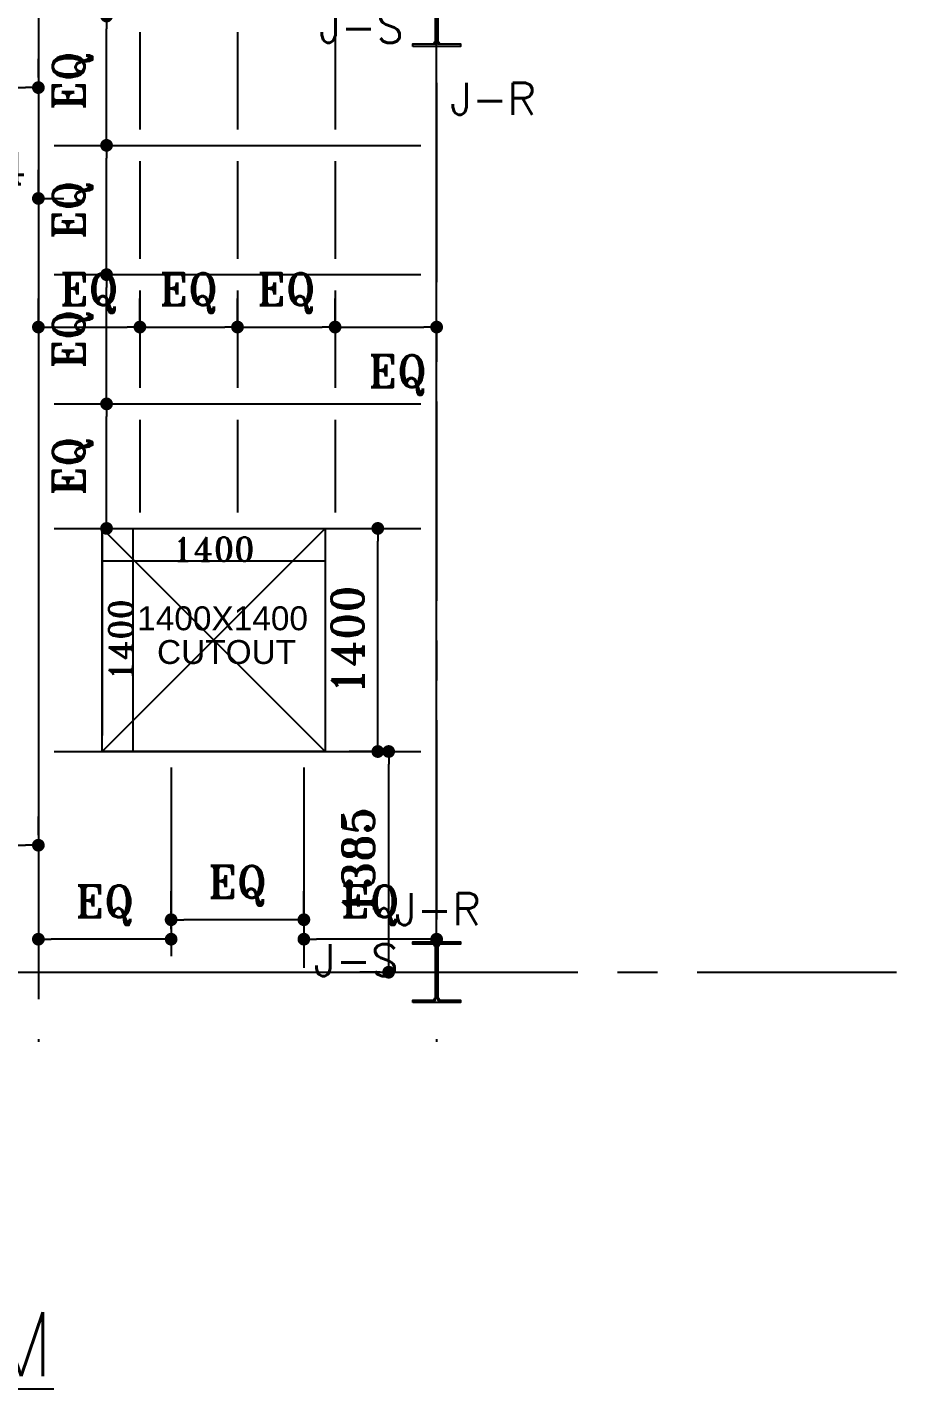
# Model space of a CAD drawing. Header units: inches. Extents: x 1387 to 2676, y -3554 to -2136.
# Drawn here: x 2608.38 to 2613.86, y -2655.1 to -2646.56 of the extents above; entities that cross this region are included whole.
import ezdxf
from ezdxf.enums import TextEntityAlignment as Align

# ---------------------------------------------------------------- set-up
doc = ezdxf.new("R2010")
doc.units = ezdxf.units.IN
doc.header["$MEASUREMENT"] = 0
doc.linetypes.add('CENTER', pattern=[2, 1.25, -0.25, 0.25, -0.25])
for name, color, linetype in [('3G', 3, 'Continuous'), ('A-TEXT', 7, 'Continuous'), ('AA-IPE300', 27, 'Continuous'), ('AA_CUT OUT', 250, 'Continuous'), ('AXE', 1, 'CENTER'), ('DIM', 8, 'Continuous'), ('MEMBER TEXT', 7, 'Continuous'), ('Pich', 2, 'Continuous'), ('UPN100', 1, 'Continuous')]:
    doc.layers.add(name, color=color, linetype=linetype)
doc.styles.add('ROMANS', font='ROMANS')
doc.styles.add('ROMANT', font='romant')
doc.styles.get("Standard").update_dxf_attribs({"font": 'arial.ttf'})
doc.dimstyles.new('Copy of 1-100', dxfattribs={"dimtxt": 0.2, "dimasz": 0.08, "dimexe": 0.18, "dimexo": 0.0625, "dimgap": 0.09, "dimtad": 1, "dimdec": 0, "dimlfac": 1000, "dimdsep": 46, "dimtxsty": 'ROMANT', "dimblk": 'DOT', "dimcen": 0.09, "dimclrd": 1, "dimclre": 1, "dimclrt": 3, "dimadec": 0, "dimazin": 0, "dimtfac": 1, "dimtdec": 0, "dimtix": 1, "dimtofl": 0, "dimtmove": 2, "dimatfit": 3, "dimldrblk": 'DOT', "dimfxl": 1, "dimtolj": 1, "dimarcsym": 0})

# ---------------------------------------------------------------- blocks, each defined once
blk = doc.blocks.new('DOT')
at = {"layer": 'DIM', "color": 0, "linetype": 'ByBlock'}
blk.add_line((-0.5, 0), (-1, 0), dxfattribs=at)
at = {"layer": 'DIM', "color": 0, "linetype": 'ByBlock', "const_width": 0.5}
blk.add_lwpolyline([(-0.25, 0, 1), (0.25, 0, 1)], format="xyb", close=True, dxfattribs=at)
blk = doc.blocks.new('*D2548')
at = {"color": 1, "lineweight": -2, "transparency": 16777216}
for p, q in [((-2099.8, 2784.8), (-2099.8, 2579.5)), ((-699.8, 2784.8), (-699.8, 2579.5)), ((-699.9, 2579.6), (-2099.7, 2579.6))]:
    blk.add_line(p, q, dxfattribs=at)
at = {"layer": 'Defpoints', "color": 0, "transparency": 16777216}
for p in [(-2099.8, 2784.9), (-699.8, 2784.9), (-2099.8, 2579.6)]:
    blk.add_point(p, dxfattribs=at)
at = {"color": 1, "lineweight": -2, "transparency": 16777216, "xscale": 0.08, "yscale": 0.08, "zscale": 0.08, "rotation": 180}
blk.add_blockref('DOT', (-2099.8, 2579.6), dxfattribs=at)
at = {"color": 1, "lineweight": -2, "transparency": 16777216, "xscale": 0.08, "yscale": 0.08, "zscale": 0.08}
blk.add_blockref('DOT', (-699.8, 2579.6), dxfattribs=at)
at = {"color": 3, "transparency": 16777216, "insert": (-1399.8, 2654.7), "char_height": 150, "attachment_point": 5, "style": 'ROMANT'}
blk.add_mtext('\\A1;1400', dxfattribs=at)
blk = doc.blocks.new('_Dot')
at = {"layer": 'DIM', "color": 0, "lineweight": -2}
blk.add_line((-0.5, 0), (-1, 0), dxfattribs=at)
at = {"layer": 'DIM', "color": 0, "const_width": 0.5}
blk.add_lwpolyline([(-0.25, 0, 1), (0.25, 0, 1)], format="xyb", close=True, dxfattribs=at)
blk = doc.blocks.new('*D2547')
at = {"color": 1, "lineweight": -2, "transparency": 16777216}
for p, q in [((-2099.7, 2784.9), (-1906.6, 2784.9)), ((-1906.8, 2784.8), (-1906.8, 1385)), ((-2099.7, 1384.9), (-1906.6, 1384.9))]:
    blk.add_line(p, q, dxfattribs=at)
at = {"layer": 'Defpoints', "color": 0, "transparency": 16777216}
for p in [(-2099.8, 2784.9), (-2099.8, 1384.9), (-1906.8, 1384.9)]:
    blk.add_point(p, dxfattribs=at)
at = {"color": 1, "lineweight": -2, "transparency": 16777216, "xscale": 0.08, "yscale": 0.08, "zscale": 0.08}
for p, rotation in [((-1906.8, 2784.9), 90), ((-1906.8, 1384.9), 270)]:
    blk.add_blockref('DOT', p, dxfattribs=dict(at, rotation=rotation))
at = {"color": 3, "transparency": 16777216, "insert": (-1981.9, 2084.9), "char_height": 150, "attachment_point": 5, "rotation": 90, "style": 'ROMANT'}
blk.add_mtext('\\A1;1400', dxfattribs=at)
blk = doc.blocks.new('*D2399')
at = {"layer": 'Defpoints', "color": 0, "transparency": 16777216}
for p in [(2607.7854, -2647.6351), (2607.7854, -2647.6771), (2608.4498, -2647.6771)]:
    blk.add_point(p, dxfattribs=at)
at = {"layer": 'Pich', "color": 1, "lineweight": -2, "transparency": 16777216}
for p, q in [((2607.7854, -2647.6146), (2607.7854, -2647.4551)), ((2608.4498, -2647.6146), (2608.4498, -2647.4551)), ((2607.7054, -2647.6351), (2607.6254, -2647.6351)), ((2608.5298, -2647.6351), (2608.6098, -2647.6351))]:
    blk.add_line(p, q, dxfattribs=at)
at = {"layer": 'Pich', "color": 1, "lineweight": -2, "transparency": 16777216, "xscale": 0.08, "yscale": 0.08, "zscale": 0.08}
blk.add_blockref('DOT', (2607.7854, -2647.6351), dxfattribs=at)
at = {"layer": 'Pich', "color": 1, "lineweight": -2, "transparency": 16777216, "xscale": 0.08, "yscale": 0.08, "zscale": 0.08, "rotation": 180}
blk.add_blockref('DOT', (2608.4498, -2647.6351), dxfattribs=at)
at = {"layer": 'Pich', "color": 3, "transparency": 16777216, "insert": (2608.1176, -2647.4451), "char_height": 0.2, "attachment_point": 5, "style": 'ROMANT'}
blk.add_mtext('\\A1;664', dxfattribs=at)
blk = doc.blocks.new('*D2401')
at = {"layer": 'Defpoints', "color": 0, "transparency": 16777216}
for p in [(2610.6487, -2651.1058), (2610.657, -2651.1058), (2610.657, -2652.4907)]:
    blk.add_point(p, dxfattribs=at)
at = {"layer": 'Pich', "color": 1, "lineweight": -2, "transparency": 16777216}
for p, q in [((2610.5945, -2651.1058), (2610.4687, -2651.1058)), ((2610.6487, -2652.4107), (2610.6487, -2651.1858)), ((2610.5945, -2652.4907), (2610.4687, -2652.4907))]:
    blk.add_line(p, q, dxfattribs=at)
at = {"layer": 'Pich', "color": 1, "lineweight": -2, "transparency": 16777216, "xscale": 0.08, "yscale": 0.08, "zscale": 0.08}
for p, rotation in [((2610.6487, -2651.1058), 90), ((2610.6487, -2652.4907), 270)]:
    blk.add_blockref('DOT', p, dxfattribs=dict(at, rotation=rotation))
at = {"layer": 'Pich', "color": 3, "transparency": 16777216, "insert": (2610.4587, -2651.7982), "char_height": 0.2, "attachment_point": 5, "rotation": 90, "style": 'ROMANT'}
blk.add_mtext('\\A1;1385', dxfattribs=at)
blk = doc.blocks.new('*D2402')
at = {"layer": 'Defpoints', "color": 0, "transparency": 16777216}
for p in [(2610.5804, -2649.7058), (2610.5804, -2649.7058), (2610.657, -2651.1058)]:
    blk.add_point(p, dxfattribs=at)
at = {"layer": 'Pich', "color": 1, "lineweight": -2, "transparency": 16777216}
for p, q in [((2610.6429, -2649.7058), (2610.7604, -2649.7058)), ((2610.5804, -2651.0258), (2610.5804, -2649.7858)), ((2610.5945, -2651.1058), (2610.4004, -2651.1058))]:
    blk.add_line(p, q, dxfattribs=at)
at = {"layer": 'Pich', "color": 1, "lineweight": -2, "transparency": 16777216, "xscale": 0.08, "yscale": 0.08, "zscale": 0.08}
for p, rotation in [((2610.5804, -2649.7058), 90), ((2610.5804, -2651.1058), 270)]:
    blk.add_blockref('DOT', p, dxfattribs=dict(at, rotation=rotation))
at = {"layer": 'Pich', "color": 3, "transparency": 16777216, "insert": (2610.3904, -2650.4058), "char_height": 0.2, "attachment_point": 5, "rotation": 90, "style": 'ROMANT'}
blk.add_mtext('\\A1;1400', dxfattribs=at)
blk = doc.blocks.new('*D2403')
at = {"layer": 'Defpoints', "color": 0, "transparency": 16777216}
for p in [(2608.802, -2648.9244), (2608.8779, -2648.9244), (2608.8779, -2649.7058)]:
    blk.add_point(p, dxfattribs=at)
at = {"layer": 'Pich', "color": 1, "lineweight": -2, "transparency": 16777216}
for p, q in [((2608.8645, -2648.9244), (2609.0579, -2648.9244)), ((2608.8779, -2649.6258), (2608.8779, -2649.0044)), ((2608.9404, -2649.7058), (2609.0579, -2649.7058))]:
    blk.add_line(p, q, dxfattribs=at)
at = {"layer": 'Pich', "color": 1, "lineweight": -2, "transparency": 16777216, "xscale": 0.08, "yscale": 0.08, "zscale": 0.08}
for p, rotation in [((2608.8779, -2648.9244), 90), ((2608.8779, -2649.7058), 270)]:
    blk.add_blockref('DOT', p, dxfattribs=dict(at, rotation=rotation))
at = {"layer": 'Pich', "color": 3, "transparency": 16777216, "insert": (2608.6641, -2649.3151), "char_height": 0.2, "attachment_point": 5, "rotation": 90, "style": 'ROMANT'}
blk.add_mtext('\\A1;EQ', dxfattribs=at)
blk = doc.blocks.new('*D2404')
at = {"layer": 'Defpoints', "color": 0, "transparency": 16777216}
for p in [(2608.802, -2648.1132), (2608.8779, -2648.1132), (2608.8779, -2648.9244)]:
    blk.add_point(p, dxfattribs=at)
at = {"layer": 'Pich', "color": 1, "lineweight": -2, "transparency": 16777216}
for p, q in [((2608.8645, -2648.1132), (2609.0579, -2648.1132)), ((2608.8779, -2648.8444), (2608.8779, -2648.1932)), ((2608.9404, -2648.9244), (2609.0579, -2648.9244))]:
    blk.add_line(p, q, dxfattribs=at)
at = {"layer": 'Pich', "color": 1, "lineweight": -2, "transparency": 16777216, "xscale": 0.08, "yscale": 0.08, "zscale": 0.08}
for p, rotation in [((2608.8779, -2648.1132), 90), ((2608.8779, -2648.9244), 270)]:
    blk.add_blockref('DOT', p, dxfattribs=dict(at, rotation=rotation))
at = {"layer": 'Pich', "color": 3, "transparency": 16777216, "insert": (2608.6641, -2648.5188), "char_height": 0.2, "attachment_point": 5, "rotation": 90, "style": 'ROMANT'}
blk.add_mtext('\\A1;EQ', dxfattribs=at)
blk = doc.blocks.new('*D2405')
at = {"layer": 'Defpoints', "color": 0, "transparency": 16777216}
for p in [(2608.802, -2647.3019), (2608.8779, -2647.3019), (2608.8779, -2648.1132)]:
    blk.add_point(p, dxfattribs=at)
at = {"layer": 'Pich', "color": 1, "lineweight": -2, "transparency": 16777216}
for p, q in [((2608.8645, -2647.3019), (2609.0579, -2647.3019)), ((2608.8779, -2648.0332), (2608.8779, -2647.3819)), ((2608.9404, -2648.1132), (2609.0579, -2648.1132))]:
    blk.add_line(p, q, dxfattribs=at)
at = {"layer": 'Pich', "color": 1, "lineweight": -2, "transparency": 16777216, "xscale": 0.08, "yscale": 0.08, "zscale": 0.08}
for p, rotation in [((2608.8779, -2647.3019), 90), ((2608.8779, -2648.1132), 270)]:
    blk.add_blockref('DOT', p, dxfattribs=dict(at, rotation=rotation))
at = {"layer": 'Pich', "color": 3, "transparency": 16777216, "insert": (2608.6641, -2647.7076), "char_height": 0.2, "attachment_point": 5, "rotation": 90, "style": 'ROMANT'}
blk.add_mtext('\\A1;EQ', dxfattribs=at)
blk = doc.blocks.new('*D2406')
at = {"layer": 'Defpoints', "color": 0, "transparency": 16777216}
for p in [(2608.802, -2646.4907), (2608.8779, -2646.4907), (2608.8779, -2647.3019)]:
    blk.add_point(p, dxfattribs=at)
at = {"layer": 'Pich', "color": 1, "lineweight": -2, "transparency": 16777216}
for p, q in [((2608.8645, -2646.4907), (2609.0579, -2646.4907)), ((2608.8779, -2647.2219), (2608.8779, -2646.5707)), ((2608.9404, -2647.3019), (2609.0579, -2647.3019))]:
    blk.add_line(p, q, dxfattribs=at)
at = {"layer": 'Pich', "color": 1, "lineweight": -2, "transparency": 16777216, "xscale": 0.08, "yscale": 0.08, "zscale": 0.08}
for p, rotation in [((2608.8779, -2646.4907), 90), ((2608.8779, -2647.3019), 270)]:
    blk.add_blockref('DOT', p, dxfattribs=dict(at, rotation=rotation))
at = {"layer": 'Pich', "color": 3, "transparency": 16777216, "insert": (2608.6641, -2646.8963), "char_height": 0.2, "attachment_point": 5, "rotation": 90, "style": 'ROMANT'}
blk.add_mtext('\\A1;EQ', dxfattribs=at)
blk = doc.blocks.new('*D2407')
at = {"layer": 'Defpoints', "color": 0, "transparency": 16777216}
for p in [(2610.1165, -2652.2169), (2610.9498, -2652.2169), (2610.1165, -2652.2837)]:
    blk.add_point(p, dxfattribs=at)
at = {"layer": 'Pich', "color": 1, "lineweight": -2, "transparency": 16777216}
for p, q in [((2610.1165, -2652.2794), (2610.1165, -2652.4637)), ((2610.8698, -2652.2837), (2610.1965, -2652.2837)), ((2610.9498, -2652.2794), (2610.9498, -2652.4637))]:
    blk.add_line(p, q, dxfattribs=at)
at = {"layer": 'Pich', "color": 1, "lineweight": -2, "transparency": 16777216, "xscale": 0.08, "yscale": 0.08, "zscale": 0.08, "rotation": 180}
blk.add_blockref('DOT', (2610.1165, -2652.2837), dxfattribs=at)
at = {"layer": 'Pich', "color": 1, "lineweight": -2, "transparency": 16777216, "xscale": 0.08, "yscale": 0.08, "zscale": 0.08}
blk.add_blockref('DOT', (2610.9498, -2652.2837), dxfattribs=at)
at = {"layer": 'Pich', "color": 3, "transparency": 16777216, "insert": (2610.5332, -2652.0699), "char_height": 0.2, "attachment_point": 5, "style": 'ROMANT'}
blk.add_mtext('\\A1;EQ', dxfattribs=at)
blk = doc.blocks.new('*D2408')
at = {"layer": 'Defpoints', "color": 0, "transparency": 16777216}
for p in [(2609.2832, -2652.1614), (2609.2832, -2652.1614), (2610.1165, -2652.2169)]:
    blk.add_point(p, dxfattribs=at)
at = {"layer": 'Pich', "color": 1, "lineweight": -2, "transparency": 16777216}
for p, q in [((2609.2832, -2652.0989), (2609.2832, -2651.9814)), ((2610.1165, -2652.1544), (2610.1165, -2651.9814)), ((2610.0365, -2652.1614), (2609.3632, -2652.1614))]:
    blk.add_line(p, q, dxfattribs=at)
at = {"layer": 'Pich', "color": 1, "lineweight": -2, "transparency": 16777216, "xscale": 0.08, "yscale": 0.08, "zscale": 0.08, "rotation": 180}
blk.add_blockref('DOT', (2609.2832, -2652.1614), dxfattribs=at)
at = {"layer": 'Pich', "color": 1, "lineweight": -2, "transparency": 16777216, "xscale": 0.08, "yscale": 0.08, "zscale": 0.08}
blk.add_blockref('DOT', (2610.1165, -2652.1614), dxfattribs=at)
at = {"layer": 'Pich', "color": 3, "transparency": 16777216, "insert": (2609.6998, -2651.9476), "char_height": 0.2, "attachment_point": 5, "style": 'ROMANT'}
blk.add_mtext('\\A1;EQ', dxfattribs=at)
blk = doc.blocks.new('*D2409')
at = {"layer": 'Defpoints', "color": 0, "transparency": 16777216}
for p in [(2608.4498, -2652.2173), (2608.4498, -2652.2837), (2609.2832, -2652.2837)]:
    blk.add_point(p, dxfattribs=at)
at = {"layer": 'Pich', "color": 1, "lineweight": -2, "transparency": 16777216}
for p, q in [((2609.2832, -2652.2212), (2609.2832, -2652.1037)), ((2608.4498, -2652.2798), (2608.4498, -2652.4637)), ((2609.2032, -2652.2837), (2608.5298, -2652.2837))]:
    blk.add_line(p, q, dxfattribs=at)
at = {"layer": 'Pich', "color": 1, "lineweight": -2, "transparency": 16777216, "xscale": 0.08, "yscale": 0.08, "zscale": 0.08, "rotation": 180}
blk.add_blockref('DOT', (2608.4498, -2652.2837), dxfattribs=at)
at = {"layer": 'Pich', "color": 1, "lineweight": -2, "transparency": 16777216, "xscale": 0.08, "yscale": 0.08, "zscale": 0.08}
blk.add_blockref('DOT', (2609.2832, -2652.2837), dxfattribs=at)
at = {"layer": 'Pich', "color": 3, "transparency": 16777216, "insert": (2608.8665, -2652.0699), "char_height": 0.2, "attachment_point": 5, "style": 'ROMANT'}
blk.add_mtext('\\A1;EQ', dxfattribs=at)
blk = doc.blocks.new('*D2488')
at = {"layer": 'Defpoints', "color": 0, "transparency": 16777216}
for p in [(2607.3998, -2651.6939), (2608.4498, -2651.6939), (2608.4498, -2651.6939)]:
    blk.add_point(p, dxfattribs=at)
at = {"layer": 'Pich', "color": 1, "lineweight": -2, "transparency": 16777216}
for p, q in [((2607.3998, -2651.6314), (2607.3998, -2651.5139)), ((2608.4498, -2651.6314), (2608.4498, -2651.5139)), ((2607.4798, -2651.6939), (2608.3698, -2651.6939))]:
    blk.add_line(p, q, dxfattribs=at)
at = {"layer": 'Pich', "color": 1, "lineweight": -2, "transparency": 16777216, "xscale": 0.08, "yscale": 0.08, "zscale": 0.08, "rotation": 180}
blk.add_blockref('DOT', (2607.3998, -2651.6939), dxfattribs=at)
at = {"layer": 'Pich', "color": 1, "lineweight": -2, "transparency": 16777216, "xscale": 0.08, "yscale": 0.08, "zscale": 0.08}
blk.add_blockref('DOT', (2608.4498, -2651.6939), dxfattribs=at)
at = {"layer": 'Pich', "color": 3, "transparency": 16777216, "insert": (2607.9248, -2651.4801), "char_height": 0.2, "attachment_point": 5, "style": 'ROMANT'}
blk.add_mtext('\\A1;EQ', dxfattribs=at)
blk = doc.blocks.new('*D2096')
at = {"layer": 'Defpoints', "color": 0, "transparency": 16777216}
for p in [(2606.5498, -2646.9396), (2608.4498, -2646.9396), (2608.4498, -2646.9396)]:
    blk.add_point(p, dxfattribs=at)
at = {"layer": 'Pich', "color": 1, "lineweight": -2, "transparency": 16777216}
for p, q in [((2606.5498, -2646.8771), (2606.5498, -2646.7596)), ((2608.4498, -2646.8771), (2608.4498, -2646.7596)), ((2606.6298, -2646.9396), (2608.3698, -2646.9396))]:
    blk.add_line(p, q, dxfattribs=at)
at = {"layer": 'Pich', "color": 1, "lineweight": -2, "transparency": 16777216, "xscale": 0.08, "yscale": 0.08, "zscale": 0.08, "rotation": 180}
blk.add_blockref('DOT', (2606.5498, -2646.9396), dxfattribs=at)
at = {"layer": 'Pich', "color": 1, "lineweight": -2, "transparency": 16777216, "xscale": 0.08, "yscale": 0.08, "zscale": 0.08}
blk.add_blockref('DOT', (2608.4498, -2646.9396), dxfattribs=at)
at = {"layer": 'Pich', "color": 3, "transparency": 16777216, "insert": (2607.4998, -2646.7258), "char_height": 0.2, "attachment_point": 5, "style": 'ROMANT'}
blk.add_mtext('\\A1;EQ', dxfattribs=at)
blk = doc.blocks.new('*D2505')
at = {"layer": 'Defpoints', "color": 0, "transparency": 16777216}
for p in [(2609.0873, -2648.4422), (2608.4498, -2648.538), (2609.0873, -2648.538)]:
    blk.add_point(p, dxfattribs=at)
at = {"layer": 'Pich', "color": 1, "lineweight": -2, "transparency": 16777216}
for p, q in [((2608.4498, -2648.4755), (2608.4498, -2648.2622)), ((2609.0873, -2648.4755), (2609.0873, -2648.2622)), ((2608.5298, -2648.4422), (2609.0073, -2648.4422))]:
    blk.add_line(p, q, dxfattribs=at)
at = {"layer": 'Pich', "color": 1, "lineweight": -2, "transparency": 16777216, "xscale": 0.08, "yscale": 0.08, "zscale": 0.08, "rotation": 180}
blk.add_blockref('DOT', (2608.4498, -2648.4422), dxfattribs=at)
at = {"layer": 'Pich', "color": 1, "lineweight": -2, "transparency": 16777216, "xscale": 0.08, "yscale": 0.08, "zscale": 0.08}
blk.add_blockref('DOT', (2609.0873, -2648.4422), dxfattribs=at)
at = {"layer": 'Pich', "color": 3, "transparency": 16777216, "insert": (2608.7686, -2648.2284), "char_height": 0.2, "attachment_point": 5, "style": 'ROMANT'}
blk.add_mtext('\\A1;EQ', dxfattribs=at)
blk = doc.blocks.new('*D2506')
at = {"layer": 'Defpoints', "color": 0, "transparency": 16777216}
for p in [(2610.3123, -2648.4422), (2609.6998, -2648.538), (2610.3123, -2648.538)]:
    blk.add_point(p, dxfattribs=at)
at = {"layer": 'Pich', "color": 1, "lineweight": -2, "transparency": 16777216}
for p, q in [((2609.6998, -2648.4755), (2609.6998, -2648.2622)), ((2610.3123, -2648.4755), (2610.3123, -2648.2622)), ((2609.7798, -2648.4422), (2610.2323, -2648.4422))]:
    blk.add_line(p, q, dxfattribs=at)
at = {"layer": 'Pich', "color": 1, "lineweight": -2, "transparency": 16777216, "xscale": 0.08, "yscale": 0.08, "zscale": 0.08, "rotation": 180}
blk.add_blockref('DOT', (2609.6998, -2648.4422), dxfattribs=at)
at = {"layer": 'Pich', "color": 1, "lineweight": -2, "transparency": 16777216, "xscale": 0.08, "yscale": 0.08, "zscale": 0.08}
blk.add_blockref('DOT', (2610.3123, -2648.4422), dxfattribs=at)
at = {"layer": 'Pich', "color": 3, "transparency": 16777216, "insert": (2610.0061, -2648.2284), "char_height": 0.2, "attachment_point": 5, "style": 'ROMANT'}
blk.add_mtext('\\A1;EQ', dxfattribs=at)
blk = doc.blocks.new('*D2616')
at = {"layer": 'Defpoints', "color": 0, "transparency": 16777216}
for p in [(2609.6998, -2648.4422), (2609.0873, -2648.538), (2609.6998, -2648.538)]:
    blk.add_point(p, dxfattribs=at)
at = {"layer": 'Pich', "color": 1, "lineweight": -2, "transparency": 16777216}
for p, q in [((2609.0873, -2648.4755), (2609.0873, -2648.2622)), ((2609.6998, -2648.4755), (2609.6998, -2648.2622)), ((2609.1673, -2648.4422), (2609.6198, -2648.4422))]:
    blk.add_line(p, q, dxfattribs=at)
at = {"layer": 'Pich', "color": 1, "lineweight": -2, "transparency": 16777216, "xscale": 0.08, "yscale": 0.08, "zscale": 0.08, "rotation": 180}
blk.add_blockref('DOT', (2609.0873, -2648.4422), dxfattribs=at)
at = {"layer": 'Pich', "color": 1, "lineweight": -2, "transparency": 16777216, "xscale": 0.08, "yscale": 0.08, "zscale": 0.08}
blk.add_blockref('DOT', (2609.6998, -2648.4422), dxfattribs=at)
at = {"layer": 'Pich', "color": 3, "transparency": 16777216, "insert": (2609.3936, -2648.2284), "char_height": 0.2, "attachment_point": 5, "style": 'ROMANT'}
blk.add_mtext('\\A1;EQ', dxfattribs=at)
blk = doc.blocks.new('*D2617')
at = {"layer": 'Defpoints', "color": 0, "transparency": 16777216}
for p in [(2610.9498, -2648.4422), (2610.3123, -2648.538), (2610.9498, -2648.538)]:
    blk.add_point(p, dxfattribs=at)
at = {"layer": 'Pich', "color": 1, "lineweight": -2, "transparency": 16777216}
for p, q in [((2610.3123, -2648.4755), (2610.3123, -2648.2622)), ((2610.9498, -2648.4755), (2610.9498, -2648.2622)), ((2610.3923, -2648.4422), (2610.8698, -2648.4422))]:
    blk.add_line(p, q, dxfattribs=at)
at = {"layer": 'Pich', "color": 1, "lineweight": -2, "transparency": 16777216, "xscale": 0.08, "yscale": 0.08, "zscale": 0.08, "rotation": 180}
blk.add_blockref('DOT', (2610.3123, -2648.4422), dxfattribs=at)
at = {"layer": 'Pich', "color": 1, "lineweight": -2, "transparency": 16777216, "xscale": 0.08, "yscale": 0.08, "zscale": 0.08}
blk.add_blockref('DOT', (2610.9498, -2648.4422), dxfattribs=at)
at = {"layer": 'Pich', "color": 3, "transparency": 16777216, "insert": (2610.7053, -2648.7429), "char_height": 0.2, "attachment_point": 5, "style": 'ROMANT'}
blk.add_mtext('\\A1;EQ', dxfattribs=at)
blk = doc.blocks.new('G$C03DD02ED')
at = {"color": 1}
for p, q in [((-699.8, 1384.9), (-2099.8, 2784.9)), ((-699.8, 2784.9), (-2099.8, 1384.9))]:
    blk.add_line(p, q, dxfattribs=at)
at = {"layer": 'AA_CUT OUT', "color": 1}
blk.add_lwpolyline([(-2099.8, 2784.9), (-699.8, 2784.9), (-699.8, 1384.9), (-2099.8, 1384.9)], close=True, dxfattribs=at)
at = {"color": 3}
for s, p in [('1400X1400', (-1879.6, 2145.9)), ('CUTOUT', (-1755.1, 1934.3))]:
    blk.add_text(s, height=150, dxfattribs=at).set_placement(p)
dim = blk.add_linear_dim(base=(-2099.8, 2579.6), p1=(-699.8, 2784.9), p2=(-2099.8, 2784.9), dimstyle='Copy of 1-100', override={"dimtxt": 150, "dimlfac": 1})
dim.commit()
dim.dimension.update_dxf_attribs({"geometry": '*D2548', "text_midpoint": (-1399.8, 2654.7)})
dim = blk.add_linear_dim(base=(-1906.8, 1384.9), p1=(-2099.8, 2784.9), p2=(-2099.8, 1384.9), angle=90, dimstyle='Copy of 1-100', override={"dimtxt": 150, "dimlfac": 1})
dim.commit()
dim.dimension.update_dxf_attribs({"geometry": '*D2547', "text_midpoint": (-1981.9, 2084.9)})

msp = doc.modelspace()

# ---------------------------------------------------------------- hatches: boundary and pattern name
for points in [[(2610.94237877, -2646.665666), (2610.93090254, -2646.665666, -0.4144144444), (2610.94237877, -2646.6541819)], [(2610.95737877, -2646.665666), (2610.968855, -2646.665666, 0.4144144444), (2610.95737877, -2646.6541819)], [(2610.94236326, -2652.3156265), (2610.93088703, -2652.3156265, 0.4144144444), (2610.94236326, -2652.3271106)], [(2610.95736326, -2652.3156265), (2610.96883949, -2652.3156265, -0.4144144444), (2610.95736326, -2652.3271106)], [(2610.94236326, -2652.665666), (2610.93088703, -2652.665666, -0.4144144444), (2610.94236326, -2652.6541819)], [(2610.95736326, -2652.665666), (2610.96883949, -2652.665666, 0.4144144444), (2610.95736326, -2652.6541819)]]:
    msp.add_hatch(color=1).paths.add_polyline_path(points)

# ---------------------------------------------------------------- linework, layer by layer
at = {"layer": '3G'}
for points in [[(2610.79987877, -2646.6806265), (2610.79987877, -2646.6656265), (2610.94237877, -2646.6656265), (2610.94237877, -2646.3156265), (2610.79987877, -2646.3156265), (2610.79987877, -2646.3006265), (2611.09987877, -2646.3006265), (2611.09987877, -2646.3156265), (2610.95737877, -2646.3156265), (2610.95737877, -2646.6656265), (2611.09987877, -2646.6656265), (2611.09987877, -2646.6806265)], [(2610.79986326, -2652.6806265), (2610.79986326, -2652.6656265), (2610.94236326, -2652.6656265), (2610.94236326, -2652.3156265), (2610.79986326, -2652.3156265), (2610.79986326, -2652.3006265), (2611.09986326, -2652.3006265), (2611.09986326, -2652.3156265), (2610.95736326, -2652.3156265), (2610.95736326, -2652.6656265), (2611.09986326, -2652.6656265), (2611.09986326, -2652.6806265)]]:
    msp.add_lwpolyline(points, close=True, dxfattribs=at)
for centre, start, end in [((2610.94237877, -2646.66565813), 89.842073117, 179.842073117), ((2610.94237877, -2646.66565813), 89.842073117, 179.842073117), ((2610.95737877, -2646.66565813), 0.157926883, 90.157926883), ((2610.95737877, -2646.66565813), 0.157926883, 90.157926883), ((2610.95737877, -2646.66565813), 0.157926883, 90.157926883), ((2610.94236326, -2652.31563437), 180.157926883, 270.157926883), ((2610.95736326, -2652.31563437), 269.842073117, 359.842073117), ((2610.95736326, -2652.31563437), 269.842073117, 359.842073117), ((2610.94236326, -2652.66565813), 89.842073117, 179.842073117), ((2610.94236326, -2652.66565813), 89.842073117, 179.842073117), ((2610.95736326, -2652.66565813), 0.157926883, 90.157926883), ((2610.95736326, -2652.66565813), 0.157926883, 90.157926883), ((2610.95736326, -2652.66565813), 0.157926883, 90.157926883)]:
    msp.add_arc(centre, 0.01147623, start, end, dxfattribs=at)
at = {"layer": 'AA-IPE300', "color": 3}
for p, q in [((2610.94983482, -2652.49069494), (2610.94983482, -2642.49069494)), ((2608.44983482, -2646.59069494), (2608.44983482, -2652.39069494)), ((2608.54983482, -2647.30194494), (2610.84983482, -2647.30194494)), ((2608.54983482, -2648.11319494), (2610.84983482, -2648.11319494)), ((2608.54983482, -2648.92444494), (2610.84983482, -2648.92444494)), ((2608.54983482, -2649.70579978), (2610.84983482, -2649.70579978)), ((2608.85005465, -2649.80579978), (2608.85005465, -2651.00579978)), ((2610.25005465, -2649.80579978), (2610.25005465, -2651.00579978)), ((2608.54983482, -2651.10579978), (2610.84983482, -2651.10579978)), ((2609.28316482, -2651.20579978), (2609.28316482, -2652.39069494)), ((2610.11649482, -2651.20579978), (2610.11649482, -2652.39069494)), ((2594.94983482, -2652.49069494), (2610.94983482, -2652.49069494))]:
    msp.add_line(p, q, dxfattribs=at)
at = {"layer": 'AXE'}
for p, q in [((2608.44988802, -2638.90995471), (2608.44985179, -2652.92783541)), ((2610.94988802, -2638.90995471), (2610.94985179, -2652.92783541)), ((2590.58561037, -2652.49057522), (2613.86332282, -2652.49063386))]:
    msp.add_line(p, q, dxfattribs=at)
at = {"layer": 'UPN100', "color": 3}
for p, q in [((2609.08733482, -2646.59069494), (2609.08733482, -2647.20194494)), ((2609.69983482, -2646.59069494), (2609.69983482, -2647.20194494)), ((2610.31233482, -2646.59069494), (2610.31233482, -2647.20194494)), ((2609.08733482, -2647.40194494), (2609.08733482, -2648.01319494)), ((2609.69983482, -2647.40194494), (2609.69983482, -2648.01319494)), ((2610.31233482, -2647.40194494), (2610.31233482, -2648.01319494)), ((2609.08733482, -2648.21319494), (2609.08733482, -2648.82444494)), ((2609.69983482, -2648.21319494), (2609.69983482, -2648.82444494)), ((2610.31233482, -2648.21319494), (2610.31233482, -2648.82444494)), ((2609.08733482, -2649.02444494), (2609.08733482, -2649.60579978)), ((2609.69983482, -2649.02444494), (2609.69983482, -2649.60579978)), ((2610.31233482, -2649.02444494), (2610.31233482, -2649.60579978))]:
    msp.add_line(p, q, dxfattribs=at)

# ---------------------------------------------------------------- block references
at = {"layer": 'AA_CUT OUT', "color": 3, "xscale": 0.001, "yscale": 0.001, "zscale": 0.001}
msp.add_blockref('G$C03DD02ED', (2610.94983482, -2652.49069494), dxfattribs=at)

# ---------------------------------------------------------------- texts
at = {"layer": 'A-TEXT', "color": 3, "style": 'ROMANS'}
msp.add_text('%%UFIFTH FLOOR BEAM CONNECTION PLAN +22.5M', height=0.4, dxfattribs=at).set_placement((2595.91267744, -2655.02479686, 9177.40456425))
at = {"layer": 'MEMBER TEXT', "color": 3, "ltscale": 2, "style": 'ROMANS'}
for s, p in [('J-S', (2610.4768017, -2646.55760482)), ('J-R', (2611.3046332, -2647.00956421)), ('J-R', (2610.95754365, -2652.09477396)), ('J-S', (2610.44452989, -2652.41490207))]:
    msp.add_text(s, height=0.2, dxfattribs=at).set_placement(p, align=Align.MIDDLE)

# ---------------------------------------------------------------- dimensions: what is measured, and where the dimension line sits
at = {"layer": 'Pich'}
for base, p1, p2, picture, middle in [((2608.87792019, -2646.49069037), (2608.87792019, -2647.30194037), (2608.80200736, -2646.49069037), '*D2406', (2608.66411067, -2646.89631537)), ((2608.87792019, -2647.30194037), (2608.87792019, -2648.11319037), (2608.80200736, -2647.30194037), '*D2405', (2608.66411067, -2647.70756537)), ((2608.87792019, -2648.11319037), (2608.87792019, -2648.92444037), (2608.80200736, -2648.11319037), '*D2404', (2608.66411067, -2648.51881537)), ((2608.87792019, -2648.92444037), (2608.87792019, -2649.7057952), (2608.80200736, -2648.92444037), '*D2403', (2608.66411067, -2649.31511779))]:
    dim = msp.add_linear_dim(base=base, p1=p1, p2=p2, angle=90, text='EQ', dimstyle='Copy of 1-100', dxfattribs=at)
    dim.commit()
    dim.dimension.update_dxf_attribs({"geometry": picture, "text_midpoint": middle})
for base, p1, p2, picture, middle in [((2608.44983482, -2646.93960003), (2606.54983482, -2646.93960003), (2608.44983482, -2646.93960003), '*D2096', (2607.49983482, -2646.7257905)), ((2609.08733482, -2648.4422472), (2608.44983482, -2648.53801396), (2609.08733482, -2648.53801396), '*D2505', (2608.76858482, -2648.22843768)), ((2609.69983482, -2648.4422472), (2609.08733482, -2648.53801396), (2609.69983482, -2648.53801396), '*D2616', (2609.39358482, -2648.22843768)), ((2610.31233482, -2648.4422472), (2609.69983482, -2648.53801396), (2610.31233482, -2648.53801396), '*D2506', (2610.00608482, -2648.22843768)), ((2608.44983482, -2651.69392772), (2607.39983482, -2651.69392772), (2608.44983482, -2651.69392772), '*D2488', (2607.92483482, -2651.4801182)), ((2609.28316482, -2652.16140315), (2610.11649482, -2652.21687503), (2609.28316482, -2652.16140315), '*D2408', (2609.69982982, -2651.94759362)), ((2608.44983482, -2652.28366921), (2609.28316482, -2652.28366921), (2608.44983482, -2652.21733538), '*D2409', (2608.86649982, -2652.06985969)), ((2610.11649482, -2652.28366921), (2610.94983482, -2652.21687503), (2610.11649482, -2652.21687503), '*D2407', (2610.53316482, -2652.06985969))]:
    dim = msp.add_linear_dim(base=base, p1=p1, p2=p2, text='EQ', dimstyle='Copy of 1-100', dxfattribs=at)
    dim.commit()
    dim.dimension.update_dxf_attribs({"geometry": picture, "text_midpoint": middle})
dim = msp.add_linear_dim(base=(2607.7853927, -2647.63508672), p1=(2608.44983482, -2647.67707334), p2=(2607.7853927, -2647.67707334), dimstyle='Copy of 1-100', dxfattribs=at)
dim.commit()
dim.dimension.update_dxf_attribs({"geometry": '*D2399', "text_midpoint": (2608.11761376, -2647.44508672)})
dim = msp.add_linear_dim(base=(2610.94983482, -2648.4422472), p1=(2610.31233482, -2648.53801396), p2=(2610.94983482, -2648.53801396), text='EQ', dimstyle='Copy of 1-100', dxfattribs=at)
dim.commit()
dim.dimension.update_dxf_attribs({"geometry": '*D2617', "text_midpoint": (2610.70529265, -2648.74287089), "dimtype": 160})
for base, p1, p2, picture, middle in [((2610.58039555, -2649.70579978), (2610.65696605, -2651.10579978), (2610.58039555, -2649.70579978), '*D2402', (2610.39039555, -2650.40579978)), ((2610.64874523, -2651.10579978), (2610.65696605, -2652.49069494), (2610.65696605, -2651.10579978), '*D2401', (2610.45874523, -2651.79824736))]:
    dim = msp.add_linear_dim(base=base, p1=p1, p2=p2, angle=90, dimstyle='Copy of 1-100', dxfattribs=at)
    dim.commit()
    dim.dimension.update_dxf_attribs({"geometry": picture, "text_midpoint": middle})

doc.saveas('drawing.dxf')
